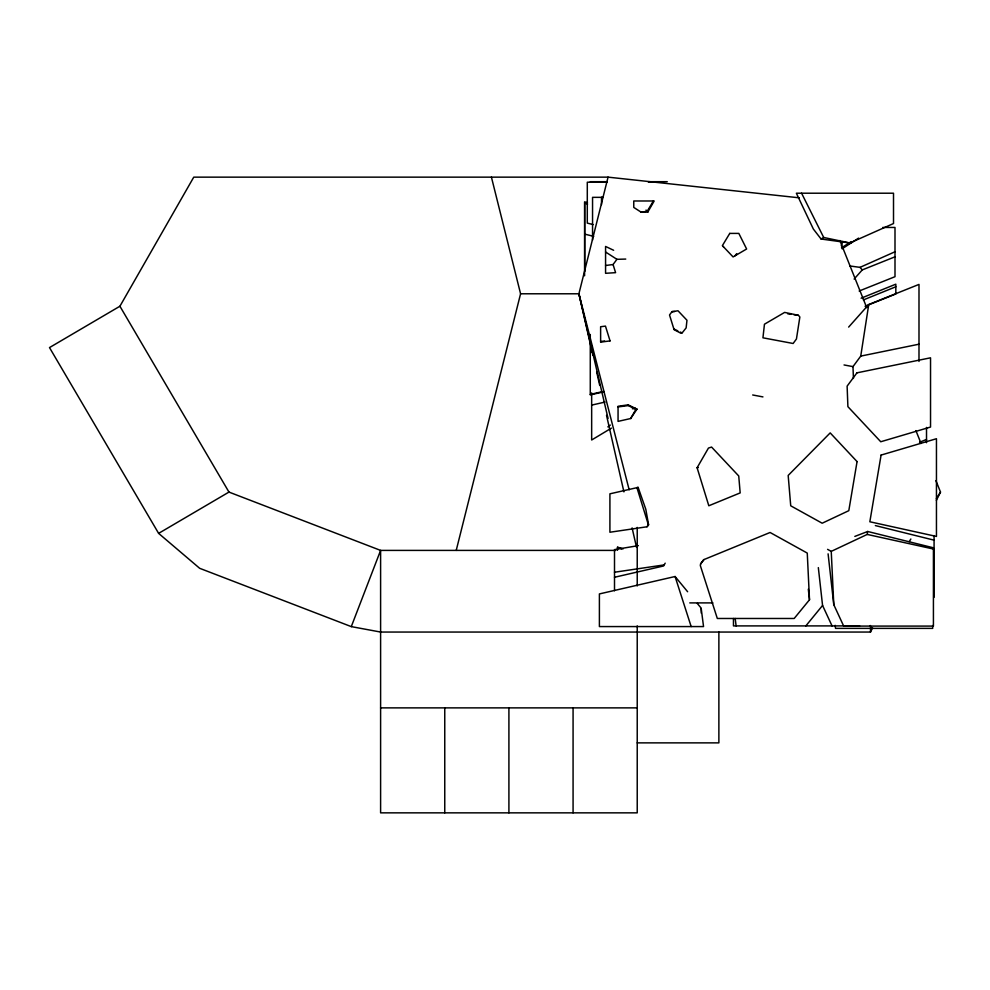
<?xml version="1.0" encoding="UTF-8"?>
<svg xmlns="http://www.w3.org/2000/svg" width="990" height="990" viewBox="0 0 990 990"><rect width="100%" height="100%" fill="white"/><g stroke="black" fill="none" stroke-linecap="round" stroke-linejoin="round"><path stroke-width="1.49" d="M853.429 378.44L852.984 366.622L860.743 356.103L868.737 304.524L918.992 284.415L918.992 361.437M665.181 563.174L663.597 565.971L614.505 577.269M700.586 563.929L700.326 565.575L717.317 618.478L794.19 618.478L809.498 599.779L807.258 553.076L770.084 532.484L703.618 559.721L700.586 563.929L704.051 559.548M827.591 549.351L831.241 551.368L867.215 534.427L867.71 531.482L933.422 547.804L933.422 626.088L843.69 626.088L833.79 604.729L828.098 553.843M456.217 550.403L520.579 293.783L491.424 177.148M590.844 346.314L578.903 293.783L608.058 177.148L799.363 197.827M841.277 245.743L842.762 241.597M608.058 177.148L193.755 177.148L119.914 306.232L49.5 347.589L158.623 533.375L199.658 568.297L351.289 626.62L380.606 550.403L615.743 550.403M351.289 626.62L380.606 632.053L870.507 632.053L872.574 627.945M936.379 500.321L940.5 492.079L935.921 480.645M647.943 211.81L654.18 200.982L633.761 200.982L633.761 207.417L641.112 212.157L647.794 211.959L646.049 210.066M637.003 409.13L635.84 409.489L630.655 418.485L637.003 409.13L628.13 404.848L618.057 406.284L618.057 421.381L631.224 418.399M697.096 467.75L708.456 448.062L711.587 447.072L738.738 475.98L740.173 492.909L708.815 505.766L697.096 467.75L698.334 467.552M641.112 212.157L647.163 211.303L653.388 200.982M909.216 541.629L910.862 539.018M936.379 498.601L940.5 492.079M638.129 487.402L609.914 493.824L609.914 532.236L646.99 526.779L648.586 524.75L645.789 509.231L638.129 487.402L636.916 487.6L648.388 524.824M605.571 265.506L613.07 264.528L616.918 259.318L625.754 259.071M672 311.64L669.525 314.981L674.079 329.682L680.897 333.246L682.197 332.838L686.132 327.9L686.973 320.253L678.014 310.786L672 311.64L674.648 311.565M646.99 526.779L648.586 524.75M734.939 255.841L736.721 253.663M805.835 625.903L822.566 605.459L818.334 567.616M854.123 279.056L862.265 269.911L894.997 256.818M848.653 327.084L868.737 304.524M723.121 246.411L723.554 246.856M841.537 247.797L851.202 241.634M607.848 426.888L610.335 425.081M842.119 248.787L858.59 238.12M611.412 428.125L591.661 439.993L591.661 392.906M158.623 533.375L228.962 492.079L380.606 550.403L380.606 812.852L637.226 812.852L637.226 625.89M821.069 239.011L823.705 237.476L849.89 242.983L893.512 223.53L893.512 193.211L796.368 193.211L813.347 229.024L821.069 239.011L849.89 242.983M849.903 265.976L860.013 267.362L894.997 251.769M919.524 442.295L926.516 439.436M863.367 299.921L895.826 286.778M861.127 298.2L895.826 284.18L895.826 293.968L865.087 306.269M848.95 243.59L851.722 242.476M859.159 291.023L894.997 276.693L894.997 227.453L882.734 227.453M854.828 536.419L867.71 531.482M687.629 591.735L675.081 576.514L599.396 593.926L599.396 626.571L703.543 626.571L701.155 608.12L697.294 603.442M590.275 394.416L603.665 391.372M603.838 391.817L590.275 394.899L590.275 334.471M591.661 405.108L605.051 402.064M632.437 408.821L635.308 408.165M860.743 356.103L918.992 344.198M638.34 545.639L614.505 549.611L614.505 590.745M614.505 572.232L663.758 564.968M600.621 341.538L604.568 340.968M618.057 406.94L628.353 405.578L635.84 409.489M590.288 181.69L607.105 181.69M648.413 181.69L667.248 181.69M607.192 182.21L587.293 182.21L587.293 223.109L593.208 224.594M648.462 182.21L651.519 182.21M603.244 197.344L592.552 197.344L592.552 240.1M520.579 293.783L578.903 293.783L629.17 489.815M689.758 602.898L712.924 602.898M859.617 625.903L733.466 625.903L733.466 618.478M380.606 707.875L637.226 707.875M637.226 742.871L718.876 742.871L718.876 632.053M787.78 313.842L790.812 314.263M793.844 314.672L798.385 315.303L799.858 316.973L796.443 338.988L793.126 343.481L762.943 337.813L764.453 324.213L784.625 312.407L798.385 315.303M844.037 364.951L852.984 366.622M752.685 394.973L762.943 396.903M867.215 534.427L933.422 549.017M875.358 525.579L934.077 540.156M584.731 234.123L593.728 236.375M587.454 202.69L584.583 201.836L584.583 275.802M623.118 548.881L617.475 547.136L617.475 550.329M617.475 547.346L621.695 548.918M587.553 204.101L584.731 202.888L584.731 271.186M673.868 329.014L677.791 330.833M613.639 250.284L605.571 246.448L605.571 273.302L615.594 272.658L613.07 264.528M680.415 332.046L681.949 332.912M605.571 252.004L616.918 259.318M647.163 211.303L647.794 211.959M860.013 267.362L862.265 269.911M119.914 306.232L228.962 492.079M801.578 193.211L823.705 237.476M822.566 605.459L832.046 625.903M839.866 240.496L866.745 307.68M915.911 430.613L921.059 443.483M870.309 625.507L871.324 628.378M675.081 576.514L691.156 626.571M628.13 404.848L628.353 405.578M578.903 293.783L608.058 418.448M591.525 349.309L592.886 355.311M596.636 371.819L599.705 385.333M606.524 415.342L623.923 491.882M632.103 527.893L636.545 547.408M735.174 618.478L736.115 625.903M835.176 625.333L835.523 628.378L932.691 628.378L932.691 625.494M808.31 589.174L809.498 599.779M831.241 551.368L833.79 604.729M934.077 535.565L934.077 597.391M926.516 427.42L926.516 442.691M870.507 627.45L870.507 632.053M701.254 608.578L701.254 613.082M637.226 527.41L637.226 585.944M601.524 197.196L601.524 204.608M591.661 345.646L591.661 351.747M573.074 707.875L573.074 812.852M508.91 707.875L508.91 812.852M444.757 707.875L444.757 812.852M857.068 461.6L848.801 510.679L822.17 523.215L790.725 505.803L788.176 475.447L830.189 432.902L857.068 461.6M881.088 455.078L869.839 521.767L936.453 536.444L936.453 438.719L881.088 455.078M729.754 233.405L722.378 245.631L733.083 256.93L746.621 248.997L738.825 233.405L729.754 233.405M856.932 372.846L847.118 386.137L847.898 406.667L880.754 441.75L930.538 427.049L930.538 357.811L856.932 372.846M610.05 340.894L600.621 342.144L600.621 326.737L605.472 326.106L610.05 340.894"/></g></svg>
